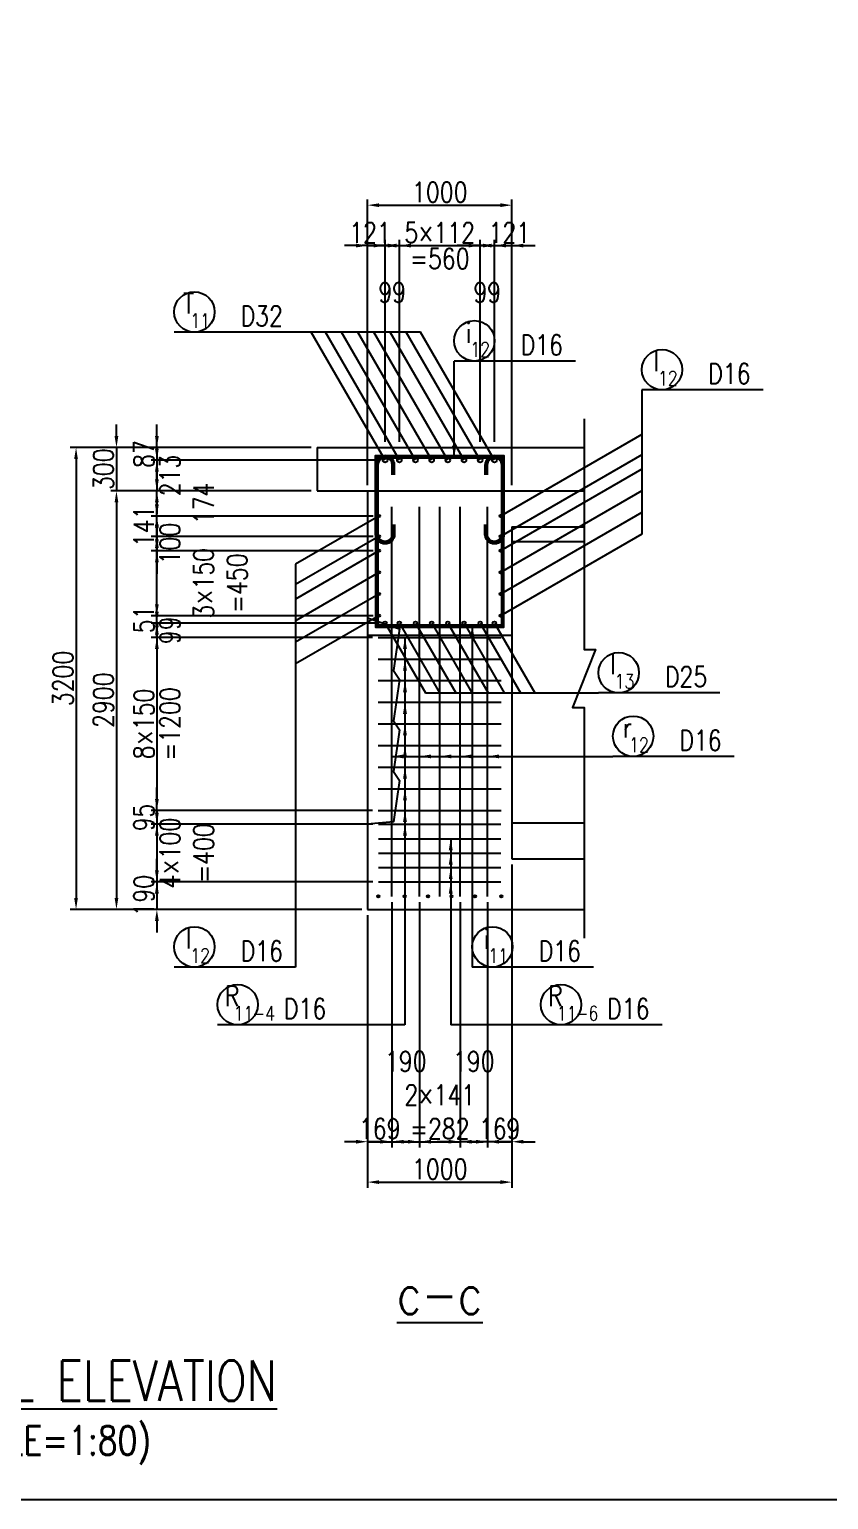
# Model space of a CAD drawing. Header units: millimetres. Extents: x -41433 to 131500, y -94900 to 39745.
# Drawn here: x 12307 to 17844, y -39900 to -29712 of the extents above; entities that cross this region are included whole.
import ezdxf
from ezdxf.enums import TextEntityAlignment as Align

# ---------------------------------------------------------------- set-up
doc = ezdxf.new("R2010")
doc.units = ezdxf.units.MM
doc.header["$LTSCALE"] = 160
doc.header["$MEASUREMENT"] = 0
doc.layers.get('0').update_dxf_attribs({"linetype": 'CONTINUOUS'})
doc.layers.get('DEFPOINTS').update_dxf_attribs({"color": 53, "linetype": 'CONTINUOUS'})
for name, color, linetype in [('DIM', 6, 'CONTINUOUS'), ('DIM-L', 6, 'CONTINUOUS'), ('GAIKEI-KEIKAKU', 4, 'CONTINUOUS'), ('TEKKIN-C', 3, 'CONTINUOUS'), ('TEKKIN-L', 2, 'CONTINUOUS'), ('TEKKIN-S', 3, 'CONTINUOUS'), ('TEXT', 4, 'CONTINUOUS'), ('TITLE', 3, 'CONTINUOUS')]:
    doc.layers.add(name, color=color, linetype=linetype)
doc.styles.add('DIM-TEXT', font='ROMANS', dxfattribs={"width": 0.8, "bigfont": 'EXTFONT'})
doc.styles.add('romans', font='romans.shx', dxfattribs={"bigfont": 'extfont.shx'})
doc.dimstyles.new('DIM40', dxfattribs={"dimscale": 40, "dimtxt": 3.5, "dimasz": 2, "dimexe": 1, "dimexo": 1, "dimgap": 0.5, "dimtad": 1, "dimdec": 0, "dimzin": 9, "dimdsep": 46, "dimtxsty": 'DIM-TEXT', "dimcen": 0, "dimclrt": 4, "dimaunit": 1, "dimadec": 4, "dimazin": 0, "dimtfac": 1, "dimtdec": 0, "dimtix": 1, "dimtmove": 2, "dimatfit": 0, "dimfxl": 1, "dimlwd": -1, "dimlwe": -1, "dimarcsym": 0})

# ---------------------------------------------------------------- blocks, each defined once
blk = doc.blocks.new('*D965')
at = {"layer": 'DEFPOINTS', "color": 0, "transparency": 16777216}
for p in [(15650, -35460), (14650, -35810), (15650, -37700)]:
    blk.add_point(p, dxfattribs=at)
at = {"layer": 'DIM', "color": 0, "transparency": 16777216}
for p, q in [((15650, -35500), (15650, -37740)), ((14650, -35850), (14650, -37740)), ((14730, -37700), (15570, -37700))]:
    blk.add_line(p, q, dxfattribs=at)
for points in [[(14730, -37687), (14730, -37713), (14650, -37700)], [(15570, -37687), (15570, -37713), (15650, -37700)]]:
    blk.add_solid(points, dxfattribs=at)
at = {"layer": 'DIM', "color": 4, "transparency": 16777216, "insert": (15150, -37610), "char_height": 140, "attachment_point": 5, "style": 'DIM-TEXT'}
blk.add_mtext('1000', dxfattribs=at)
blk = doc.blocks.new('*D966')
at = {"layer": 'DEFPOINTS', "color": 0, "transparency": 16777216}
for p in [(14819, -35720), (14650, -35810), (14819, -37420)]:
    blk.add_point(p, dxfattribs=at)
at = {"layer": 'DIM', "color": 0, "transparency": 16777216}
for p, q in [((14819, -35760), (14819, -37460)), ((14650, -35850), (14650, -37460)), ((14570, -37420), (14490, -37420)), ((14650, -37420), (14819, -37420)), ((14899, -37420), (14979, -37420))]:
    blk.add_line(p, q, dxfattribs=at)
for points in [[(14570, -37407), (14570, -37433), (14650, -37420)], [(14899, -37407), (14899, -37433), (14819, -37420)]]:
    blk.add_solid(points, dxfattribs=at)
at = {"layer": 'DIM', "color": 4, "transparency": 16777216, "insert": (14734, -37330), "char_height": 140, "attachment_point": 5, "style": 'DIM-TEXT'}
blk.add_mtext('169', dxfattribs=at)
blk = doc.blocks.new('*D967')
at = {"layer": 'DEFPOINTS', "color": 0, "transparency": 16777216}
for p in [(14819, -35720), (15009, -35720), (15009, -37420)]:
    blk.add_point(p, dxfattribs=at)
at = {"layer": 'DIM', "color": 0, "transparency": 16777216}
for p, q in [((14819, -35760), (14819, -37460)), ((15009, -35760), (15009, -37460)), ((14739, -37420), (14659, -37420)), ((14819, -37420), (15009, -37420)), ((15089, -37420), (15169, -37420))]:
    blk.add_line(p, q, dxfattribs=at)
for points in [[(14739, -37407), (14739, -37433), (14819, -37420)], [(15089, -37407), (15089, -37433), (15009, -37420)]]:
    blk.add_solid(points, dxfattribs=at)
at = {"layer": 'DIM', "color": 4, "transparency": 16777216, "insert": (14914, -37097), "char_height": 140, "attachment_point": 5, "style": 'DIM-TEXT'}
blk.add_mtext('190\\P \\P ', dxfattribs=at)
blk = doc.blocks.new('*D968')
at = {"layer": 'DEFPOINTS', "color": 0, "transparency": 16777216}
for p in [(15009, -35720), (15291, -35720), (15291, -37420)]:
    blk.add_point(p, dxfattribs=at)
at = {"layer": 'DIM', "color": 0, "transparency": 16777216}
for p, q in [((15009, -35760), (15009, -37460)), ((15291, -35760), (15291, -37460)), ((14929, -37420), (14849, -37420)), ((15009, -37420), (15291, -37420)), ((15371, -37420), (15451, -37420))]:
    blk.add_line(p, q, dxfattribs=at)
for points in [[(14929, -37407), (14929, -37433), (15009, -37420)], [(15371, -37407), (15371, -37433), (15291, -37420)]]:
    blk.add_solid(points, dxfattribs=at)
at = {"layer": 'DIM', "color": 4, "transparency": 16777216, "insert": (15150, -37213), "char_height": 140, "attachment_point": 5, "style": 'DIM-TEXT'}
blk.add_mtext('2×141\\P=282', dxfattribs=at)
blk = doc.blocks.new('*D969')
at = {"layer": 'DEFPOINTS', "color": 0, "transparency": 16777216}
for p in [(15291, -35720), (15481, -35720), (15291, -37420)]:
    blk.add_point(p, dxfattribs=at)
at = {"layer": 'DIM', "color": 0, "transparency": 16777216}
for p, q in [((15291, -35760), (15291, -37460)), ((15481, -35760), (15481, -37460)), ((15211, -37420), (15131, -37420)), ((15481, -37420), (15291, -37420)), ((15561, -37420), (15641, -37420))]:
    blk.add_line(p, q, dxfattribs=at)
for points in [[(15211, -37407), (15211, -37433), (15291, -37420)], [(15561, -37407), (15561, -37433), (15481, -37420)]]:
    blk.add_solid(points, dxfattribs=at)
at = {"layer": 'DIM', "color": 4, "transparency": 16777216, "insert": (15386, -37097), "char_height": 140, "attachment_point": 5, "style": 'DIM-TEXT'}
blk.add_mtext('190\\P \\P ', dxfattribs=at)
blk = doc.blocks.new('*D970')
at = {"layer": 'DEFPOINTS', "color": 0, "transparency": 16777216}
for p in [(15650, -35460), (15481, -35720), (15481, -37420)]:
    blk.add_point(p, dxfattribs=at)
at = {"layer": 'DIM', "color": 0, "transparency": 16777216}
for p, q in [((15650, -35500), (15650, -37460)), ((15481, -35760), (15481, -37460)), ((15401, -37420), (15321, -37420)), ((15650, -37420), (15481, -37420)), ((15730, -37420), (15810, -37420))]:
    blk.add_line(p, q, dxfattribs=at)
for points in [[(15401, -37407), (15401, -37433), (15481, -37420)], [(15730, -37407), (15730, -37433), (15650, -37420)]]:
    blk.add_solid(points, dxfattribs=at)
at = {"layer": 'DIM', "color": 4, "transparency": 16777216, "insert": (15565, -37330), "char_height": 140, "attachment_point": 5, "style": 'DIM-TEXT'}
blk.add_mtext('169', dxfattribs=at)
blk = doc.blocks.new('*D971')
at = {"layer": 'DEFPOINTS', "color": 0, "transparency": 16777216}
for p in [(14724, -33925), (13190, -35125), (14724, -35125)]:
    blk.add_point(p, dxfattribs=at)
at = {"layer": 'DIM', "color": 0, "transparency": 16777216}
for p, q in [((14684, -33925), (13150, -33925)), ((13190, -34005), (13190, -35045)), ((14684, -35125), (13150, -35125))]:
    blk.add_line(p, q, dxfattribs=at)
for points in [[(13177, -34005), (13203, -34005), (13190, -33925)], [(13177, -35045), (13203, -35045), (13190, -35125)]]:
    blk.add_solid(points, dxfattribs=at)
at = {"layer": 'DIM', "color": 4, "transparency": 16777216, "char_height": 140, "attachment_point": 5, "rotation": 90, "style": 'DIM-TEXT'}
for s, insert in [('8×150', (13100, -34525)), ('=1200', (13280, -34525))]:
    blk.add_mtext(s, dxfattribs=dict(at, insert=insert))
blk = doc.blocks.new('*D972')
at = {"layer": 'DEFPOINTS', "color": 0, "transparency": 16777216}
for p in [(14724, -35125), (13190, -35220), (14726, -35220)]:
    blk.add_point(p, dxfattribs=at)
at = {"layer": 'DIM', "color": 0, "transparency": 16777216}
for p, q in [((13190, -35045), (13190, -34965)), ((14684, -35125), (13150, -35125)), ((13190, -35125), (13190, -35220)), ((14686, -35220), (13150, -35220)), ((13190, -35300), (13190, -35380))]:
    blk.add_line(p, q, dxfattribs=at)
for points in [[(13177, -35045), (13203, -35045), (13190, -35125)], [(13177, -35300), (13203, -35300), (13190, -35220)]]:
    blk.add_solid(points, dxfattribs=at)
at = {"layer": 'DIM', "color": 4, "transparency": 16777216, "insert": (13100, -35173), "char_height": 140, "attachment_point": 5, "rotation": 90, "style": 'DIM-TEXT'}
blk.add_mtext('95', dxfattribs=at)
blk = doc.blocks.new('*D973')
at = {"layer": 'DEFPOINTS', "color": 0, "transparency": 16777216}
for p in [(14726, -35220), (13190, -35620), (14726, -35620)]:
    blk.add_point(p, dxfattribs=at)
at = {"layer": 'DIM', "color": 0, "transparency": 16777216}
for p, q in [((13190, -35140), (13190, -35060)), ((14686, -35220), (13150, -35220)), ((13190, -35220), (13190, -35620)), ((14686, -35620), (13150, -35620)), ((13190, -35700), (13190, -35780))]:
    blk.add_line(p, q, dxfattribs=at)
for points in [[(13177, -35140), (13203, -35140), (13190, -35220)], [(13177, -35700), (13203, -35700), (13190, -35620)]]:
    blk.add_solid(points, dxfattribs=at)
at = {"layer": 'DIM', "color": 4, "transparency": 16777216, "insert": (13397, -35420), "char_height": 140, "attachment_point": 5, "rotation": 90, "style": 'DIM-TEXT'}
blk.add_mtext('4×100\\P=400', dxfattribs=at)
blk = doc.blocks.new('*D974')
at = {"layer": 'DEFPOINTS', "color": 0, "transparency": 16777216}
for p in [(14726, -35620), (13190, -35810), (14650, -35810)]:
    blk.add_point(p, dxfattribs=at)
at = {"layer": 'DIM', "color": 0, "transparency": 16777216}
for p, q in [((13190, -35540), (13190, -35460)), ((14686, -35620), (13150, -35620)), ((13190, -35620), (13190, -35810)), ((14610, -35810), (13150, -35810)), ((13190, -35890), (13190, -35970))]:
    blk.add_line(p, q, dxfattribs=at)
for points in [[(13177, -35540), (13203, -35540), (13190, -35620)], [(13177, -35890), (13203, -35890), (13190, -35810)]]:
    blk.add_solid(points, dxfattribs=at)
at = {"layer": 'DIM', "color": 4, "transparency": 16777216, "insert": (13100, -35715), "char_height": 140, "attachment_point": 5, "rotation": 90, "style": 'DIM-TEXT'}
blk.add_mtext('190', dxfattribs=at)
blk = doc.blocks.new('*D975')
at = {"layer": 'DEFPOINTS', "color": 0, "transparency": 16777216}
for p in [(14300, -32610), (12910, -32910), (14300, -32910)]:
    blk.add_point(p, dxfattribs=at)
at = {"layer": 'DIM', "color": 0, "transparency": 16777216}
for p, q in [((12910, -32530), (12910, -32450)), ((14260, -32610), (12870, -32610)), ((12910, -32610), (12910, -32910)), ((14260, -32910), (12870, -32910)), ((12910, -32990), (12910, -33070))]:
    blk.add_line(p, q, dxfattribs=at)
for points in [[(12897, -32530), (12923, -32530), (12910, -32610)], [(12897, -32990), (12923, -32990), (12910, -32910)]]:
    blk.add_solid(points, dxfattribs=at)
at = {"layer": 'DIM', "color": 4, "transparency": 16777216, "insert": (12820, -32760), "char_height": 140, "attachment_point": 5, "rotation": 90, "style": 'DIM-TEXT'}
blk.add_mtext('300', dxfattribs=at)
blk = doc.blocks.new('*D976')
at = {"layer": 'DEFPOINTS', "color": 0, "transparency": 16777216}
for p in [(14300, -32910), (12910, -35810), (14650, -35810)]:
    blk.add_point(p, dxfattribs=at)
at = {"layer": 'DIM', "color": 0, "transparency": 16777216}
for p, q in [((14260, -32910), (12870, -32910)), ((12910, -32990), (12910, -35730)), ((14610, -35810), (12870, -35810))]:
    blk.add_line(p, q, dxfattribs=at)
for points in [[(12897, -32990), (12923, -32990), (12910, -32910)], [(12897, -35730), (12923, -35730), (12910, -35810)]]:
    blk.add_solid(points, dxfattribs=at)
at = {"layer": 'DIM', "color": 4, "transparency": 16777216, "insert": (12820, -34360), "char_height": 140, "attachment_point": 5, "rotation": 90, "style": 'DIM-TEXT'}
blk.add_mtext('2900', dxfattribs=at)
blk = doc.blocks.new('*D977')
at = {"layer": 'DEFPOINTS', "color": 0, "transparency": 16777216}
for p in [(14300, -32610), (12630, -35810), (14650, -35810)]:
    blk.add_point(p, dxfattribs=at)
at = {"layer": 'DIM', "color": 0, "transparency": 16777216}
for p, q in [((14260, -32610), (12590, -32610)), ((12630, -32690), (12630, -35730)), ((14610, -35810), (12590, -35810))]:
    blk.add_line(p, q, dxfattribs=at)
for points in [[(12617, -32690), (12643, -32690), (12630, -32610)], [(12617, -35730), (12643, -35730), (12630, -35810)]]:
    blk.add_solid(points, dxfattribs=at)
at = {"layer": 'DIM', "color": 4, "transparency": 16777216, "insert": (12540, -34210), "char_height": 140, "attachment_point": 5, "rotation": 90, "style": 'DIM-TEXT'}
blk.add_mtext('3200', dxfattribs=at)
blk = doc.blocks.new('*D963')
at = {"layer": 'DEFPOINTS', "color": 0, "transparency": 16777216}
for p in [(13190, -32697), (14300, -32610), (14771, -32697)]:
    blk.add_point(p, dxfattribs=at)
at = {"layer": 'DIM', "color": 0, "transparency": 16777216}
for p, q in [((13190, -32530), (13190, -32450)), ((14260, -32610), (13150, -32610)), ((14731, -32697), (13150, -32697)), ((13190, -32610), (13190, -32697)), ((13190, -32777), (13190, -32857))]:
    blk.add_line(p, q, dxfattribs=at)
for points in [[(13177, -32530), (13203, -32530), (13190, -32610)], [(13177, -32777), (13203, -32777), (13190, -32697)]]:
    blk.add_solid(points, dxfattribs=at)
at = {"layer": 'DIM', "color": 4, "transparency": 16777216, "insert": (13100, -32654), "char_height": 140, "attachment_point": 5, "rotation": 90, "style": 'DIM-TEXT'}
blk.add_mtext('87', dxfattribs=at)
blk = doc.blocks.new('*D964')
at = {"layer": 'DEFPOINTS', "color": 0, "transparency": 16777216}
for p in [(14771, -32697), (13190, -32910), (14300, -32910)]:
    blk.add_point(p, dxfattribs=at)
at = {"layer": 'DIM', "color": 0, "transparency": 16777216}
for p, q in [((13190, -32617), (13190, -32537)), ((14731, -32697), (13150, -32697)), ((13190, -32697), (13190, -32910)), ((14260, -32910), (13150, -32910)), ((13190, -32990), (13190, -33070))]:
    blk.add_line(p, q, dxfattribs=at)
for points in [[(13177, -32617), (13203, -32617), (13190, -32697)], [(13177, -32990), (13203, -32990), (13190, -32910)]]:
    blk.add_solid(points, dxfattribs=at)
at = {"layer": 'DIM', "color": 4, "transparency": 16777216, "insert": (13280, -32804), "char_height": 140, "attachment_point": 5, "rotation": 90, "style": 'DIM-TEXT'}
blk.add_mtext('213', dxfattribs=at)
blk = doc.blocks.new('*D1021')
at = {"layer": 'DEFPOINTS', "color": 0, "transparency": 16777216}
for p in [(15650, -30930), (14650, -32910), (15650, -32910)]:
    blk.add_point(p, dxfattribs=at)
at = {"layer": 'DIM', "color": 0, "transparency": 16777216}
for p, q in [((14650, -32870), (14650, -30890)), ((14730, -30930), (15570, -30930)), ((15650, -32870), (15650, -30890))]:
    blk.add_line(p, q, dxfattribs=at)
for points in [[(14730, -30917), (14730, -30943), (14650, -30930)], [(15570, -30917), (15570, -30943), (15650, -30930)]]:
    blk.add_solid(points, dxfattribs=at)
at = {"layer": 'DIM', "color": 4, "transparency": 16777216, "insert": (15150, -30840), "char_height": 140, "attachment_point": 5, "style": 'DIM-TEXT'}
blk.add_mtext('1000', dxfattribs=at)
blk = doc.blocks.new('*D1016')
at = {"layer": 'DEFPOINTS', "color": 0, "transparency": 16777216}
for p in [(14771, -31210), (14771, -32610), (14650, -32910)]:
    blk.add_point(p, dxfattribs=at)
at = {"layer": 'DIM', "color": 0, "transparency": 16777216}
for p, q in [((14650, -32870), (14650, -31170)), ((14771, -32570), (14771, -31170)), ((14570, -31210), (14490, -31210)), ((14650, -31210), (14771, -31210)), ((14851, -31210), (14931, -31210))]:
    blk.add_line(p, q, dxfattribs=at)
for points in [[(14570, -31197), (14570, -31223), (14650, -31210)], [(14851, -31197), (14851, -31223), (14771, -31210)]]:
    blk.add_solid(points, dxfattribs=at)
at = {"layer": 'DIM', "color": 4, "transparency": 16777216, "insert": (14667, -31120), "char_height": 140, "attachment_point": 5, "style": 'DIM-TEXT'}
blk.add_mtext('121', dxfattribs=at)
blk = doc.blocks.new('*D1017')
at = {"layer": 'DEFPOINTS', "color": 0, "transparency": 16777216}
for p in [(14870, -31210), (14771, -32610), (14870, -32610)]:
    blk.add_point(p, dxfattribs=at)
at = {"layer": 'DIM', "color": 0, "transparency": 16777216}
for p, q in [((14771, -32570), (14771, -31170)), ((14870, -32570), (14870, -31170)), ((14691, -31210), (14611, -31210)), ((14771, -31210), (14870, -31210)), ((14950, -31210), (15030, -31210))]:
    blk.add_line(p, q, dxfattribs=at)
for points in [[(14691, -31197), (14691, -31223), (14771, -31210)], [(14950, -31197), (14950, -31223), (14870, -31210)]]:
    blk.add_solid(points, dxfattribs=at)
at = {"layer": 'DIM', "color": 4, "transparency": 16777216, "insert": (14820, -31417), "char_height": 140, "attachment_point": 5, "style": 'DIM-TEXT'}
blk.add_mtext('\\P99', dxfattribs=at)
blk = doc.blocks.new('*D1018')
at = {"layer": 'DEFPOINTS', "color": 0, "transparency": 16777216}
for p in [(15430, -31210), (14870, -32610), (15430, -32610)]:
    blk.add_point(p, dxfattribs=at)
at = {"layer": 'DIM', "color": 0, "transparency": 16777216}
for p, q in [((14870, -32570), (14870, -31170)), ((15430, -32570), (15430, -31170)), ((14790, -31210), (14710, -31210)), ((14870, -31210), (15430, -31210)), ((15510, -31210), (15590, -31210))]:
    blk.add_line(p, q, dxfattribs=at)
for points in [[(14790, -31197), (14790, -31223), (14870, -31210)], [(15510, -31197), (15510, -31223), (15430, -31210)]]:
    blk.add_solid(points, dxfattribs=at)
at = {"layer": 'DIM', "color": 4, "transparency": 16777216, "char_height": 140, "attachment_point": 5, "style": 'DIM-TEXT'}
for s, insert in [('5×112', (15150, -31120)), ('=560', (15150, -31300))]:
    blk.add_mtext(s, dxfattribs=dict(at, insert=insert))
blk = doc.blocks.new('*D1019')
at = {"layer": 'DEFPOINTS', "color": 0, "transparency": 16777216}
for p in [(15529, -31210), (15430, -32610), (15529, -32610)]:
    blk.add_point(p, dxfattribs=at)
at = {"layer": 'DIM', "color": 0, "transparency": 16777216}
for p, q in [((15430, -32570), (15430, -31170)), ((15529, -32570), (15529, -31170)), ((15350, -31210), (15270, -31210)), ((15430, -31210), (15529, -31210)), ((15609, -31210), (15689, -31210))]:
    blk.add_line(p, q, dxfattribs=at)
for points in [[(15350, -31197), (15350, -31223), (15430, -31210)], [(15609, -31197), (15609, -31223), (15529, -31210)]]:
    blk.add_solid(points, dxfattribs=at)
at = {"layer": 'DIM', "color": 4, "transparency": 16777216, "insert": (15479, -31417), "char_height": 140, "attachment_point": 5, "style": 'DIM-TEXT'}
blk.add_mtext('\\P99', dxfattribs=at)
blk = doc.blocks.new('*D1020')
at = {"layer": 'DEFPOINTS', "color": 0, "transparency": 16777216}
for p in [(15650, -31210), (15529, -32610), (15650, -32910)]:
    blk.add_point(p, dxfattribs=at)
at = {"layer": 'DIM', "color": 0, "transparency": 16777216}
for p, q in [((15529, -32570), (15529, -31170)), ((15650, -32870), (15650, -31170)), ((15449, -31210), (15369, -31210)), ((15529, -31210), (15650, -31210)), ((15730, -31210), (15810, -31210))]:
    blk.add_line(p, q, dxfattribs=at)
for points in [[(15449, -31197), (15449, -31223), (15529, -31210)], [(15730, -31197), (15730, -31223), (15650, -31210)]]:
    blk.add_solid(points, dxfattribs=at)
at = {"layer": 'DIM', "color": 4, "transparency": 16777216, "insert": (15632, -31120), "char_height": 140, "attachment_point": 5, "style": 'DIM-TEXT'}
blk.add_mtext('121', dxfattribs=at)
blk = doc.blocks.new('ARROW_4')
at = {"color": 0}
blk.add_solid([(0, 0), (-1, 0.2), (-1, -0.2)], dxfattribs=at)
blk = doc.blocks.new('*D1034')
at = {"layer": 'DEFPOINTS', "color": 0, "transparency": 16777216}
for p in [(13190, -33826), (14724, -33925), (14771, -33826)]:
    blk.add_point(p, dxfattribs=at)
at = {"layer": 'DIM', "color": 0, "transparency": 16777216}
for p, q in [((13190, -33746), (13190, -33666)), ((14731, -33826), (13150, -33826)), ((14684, -33925), (13150, -33925)), ((13190, -33925), (13190, -33826)), ((13190, -34005), (13190, -34085))]:
    blk.add_line(p, q, dxfattribs=at)
for points in [[(13177, -33746), (13203, -33746), (13190, -33826)], [(13177, -34005), (13203, -34005), (13190, -33925)]]:
    blk.add_solid(points, dxfattribs=at)
at = {"layer": 'DIM', "color": 4, "transparency": 16777216, "insert": (13280, -33876), "char_height": 140, "attachment_point": 5, "rotation": 90, "style": 'DIM-TEXT'}
blk.add_mtext('99', dxfattribs=at)
blk = doc.blocks.new('*D1035')
at = {"layer": 'DEFPOINTS', "color": 0, "transparency": 16777216}
for p in [(13190, -33775), (14729, -33775), (14771, -33826)]:
    blk.add_point(p, dxfattribs=at)
at = {"layer": 'DIM', "color": 0, "transparency": 16777216}
for p, q in [((13190, -33695), (13190, -33615)), ((14689, -33775), (13150, -33775)), ((13190, -33826), (13190, -33775)), ((14731, -33826), (13150, -33826)), ((13190, -33906), (13190, -33986))]:
    blk.add_line(p, q, dxfattribs=at)
for points in [[(13177, -33695), (13203, -33695), (13190, -33775)], [(13177, -33906), (13203, -33906), (13190, -33826)]]:
    blk.add_solid(points, dxfattribs=at)
at = {"layer": 'DIM', "color": 4, "transparency": 16777216, "insert": (13100, -33801), "char_height": 140, "attachment_point": 5, "rotation": 90, "style": 'DIM-TEXT'}
blk.add_mtext('51', dxfattribs=at)
blk = doc.blocks.new('*D1036')
at = {"layer": 'DEFPOINTS', "color": 0, "transparency": 16777216}
for p in [(13190, -33325), (14729, -33325), (14729, -33775)]:
    blk.add_point(p, dxfattribs=at)
at = {"layer": 'DIM', "color": 0, "transparency": 16777216}
for p, q in [((13190, -33245), (13190, -33165)), ((14689, -33325), (13150, -33325)), ((13190, -33775), (13190, -33325)), ((14689, -33775), (13150, -33775)), ((13190, -33855), (13190, -33935))]:
    blk.add_line(p, q, dxfattribs=at)
for points in [[(13177, -33245), (13203, -33245), (13190, -33325)], [(13177, -33855), (13203, -33855), (13190, -33775)]]:
    blk.add_solid(points, dxfattribs=at)
at = {"layer": 'DIM', "color": 4, "transparency": 16777216, "insert": (13513, -33550), "char_height": 140, "attachment_point": 5, "rotation": 90, "style": 'DIM-TEXT'}
blk.add_mtext('\\P3×150\\P=450', dxfattribs=at)
blk = doc.blocks.new('*D1037')
at = {"layer": 'DEFPOINTS', "color": 0, "transparency": 16777216}
for p in [(13190, -33225), (14729, -33225), (14729, -33325)]:
    blk.add_point(p, dxfattribs=at)
at = {"layer": 'DIM', "color": 0, "transparency": 16777216}
for p, q in [((13190, -33145), (13190, -33065)), ((14689, -33225), (13150, -33225)), ((13190, -33325), (13190, -33225)), ((14689, -33325), (13150, -33325)), ((13190, -33405), (13190, -33485))]:
    blk.add_line(p, q, dxfattribs=at)
for points in [[(13177, -33145), (13203, -33145), (13190, -33225)], [(13177, -33405), (13203, -33405), (13190, -33325)]]:
    blk.add_solid(points, dxfattribs=at)
at = {"layer": 'DIM', "color": 4, "transparency": 16777216, "insert": (13280, -33275), "char_height": 140, "attachment_point": 5, "rotation": 90, "style": 'DIM-TEXT'}
blk.add_mtext('100', dxfattribs=at)
blk = doc.blocks.new('*D1038')
at = {"layer": 'DEFPOINTS', "color": 0, "transparency": 16777216}
for p in [(13190, -33084), (14729, -33084), (14729, -33225)]:
    blk.add_point(p, dxfattribs=at)
at = {"layer": 'DIM', "color": 0, "transparency": 16777216}
for p, q in [((13190, -33004), (13190, -32924)), ((14689, -33084), (13150, -33084)), ((13190, -33225), (13190, -33084)), ((14689, -33225), (13150, -33225)), ((13190, -33305), (13190, -33385))]:
    blk.add_line(p, q, dxfattribs=at)
for points in [[(13177, -33004), (13203, -33004), (13190, -33084)], [(13177, -33305), (13203, -33305), (13190, -33225)]]:
    blk.add_solid(points, dxfattribs=at)
at = {"layer": 'DIM', "color": 4, "transparency": 16777216, "insert": (13100, -33155), "char_height": 140, "attachment_point": 5, "rotation": 90, "style": 'DIM-TEXT'}
blk.add_mtext('141', dxfattribs=at)
blk = doc.blocks.new('*D1039')
at = {"layer": 'DEFPOINTS', "color": 0, "transparency": 16777216}
for p in [(13190, -32910), (14300, -32910), (14729, -33084)]:
    blk.add_point(p, dxfattribs=at)
at = {"layer": 'DIM', "color": 0, "transparency": 16777216}
for p, q in [((13190, -32830), (13190, -32750)), ((14260, -32910), (13150, -32910)), ((13190, -33084), (13190, -32910)), ((14689, -33084), (13150, -33084)), ((13190, -33164), (13190, -33244))]:
    blk.add_line(p, q, dxfattribs=at)
for points in [[(13177, -32830), (13203, -32830), (13190, -32910)], [(13177, -33164), (13203, -33164), (13190, -33084)]]:
    blk.add_solid(points, dxfattribs=at)
at = {"layer": 'DIM', "color": 4, "transparency": 16777216, "insert": (13397, -32997), "char_height": 140, "attachment_point": 5, "rotation": 90, "style": 'DIM-TEXT'}
blk.add_mtext('\\P174', dxfattribs=at)

msp = doc.modelspace()

# ---------------------------------------------------------------- linework, layer by layer
at = {"layer": 'DEFPOINTS', "flags": 128}
msp.add_lwpolyline([(31500, -19500), (0, -19500), (0, -39900), (31500, -39900)], close=True, dxfattribs=at)
at = {"layer": 'DEFPOINTS'}
for points in [[(14837, -32799), (14837, -32731, 1), (14705, -32731), (14705, -33855), (15595, -33855), (15595, -32731, 1), (15463, -32731), (15463, -32799)], [(14837, -33143), (14837, -33211, -1), (14705, -33211), (14705, -32665), (15595, -32665), (15595, -33211, -1), (15463, -33211), (15463, -33143)], [(14821, -32799), (14821, -32731, 1), (14721, -32731), (14721, -33839), (15579, -33839), (15579, -32731, 1), (15479, -32731), (15479, -32799)], [(14821, -33143), (14821, -33211, -1), (14721, -33211), (14721, -32681), (15579, -32681), (15579, -33211, -1), (15479, -33211), (15479, -33143)]]:
    msp.add_lwpolyline(points, format="xyb", dxfattribs=at)
at = {"layer": 'DEFPOINTS', "flags": 128}
msp.add_lwpolyline([(14650, -33790), (14870.18, -33866.41), (14829.82, -34153.59), (14870.18, -34216.41), (14829.82, -34503.59), (14870.18, -34566.41), (14829.82, -34853.59), (14870.18, -34916.41), (14829.82, -35203.59), (14650, -35220)], dxfattribs=at)
at = {"layer": 'DEFPOINTS'}
for centre, radius in [((14724, -35720), 8), ((14724, -35720), 4), ((14906, -35720), 8), ((14906, -35720), 4), ((15068.67, -35720), 8), ((15068.67, -35720), 4), ((15231.33, -35720), 8), ((15231.33, -35720), 4), ((15394, -35720), 8), ((15394, -35720), 4), ((15576, -35720), 8), ((15576, -35720), 4)]:
    msp.add_circle(centre, radius, dxfattribs=at)
at = {"layer": 'DIM-L'}
for p, q in [((14150, -31810), (13310, -31810)), ((15016.89, -31810), (14150, -31810)), ((14771, -32697), (14258.89, -31810)), ((14870, -32697), (14357.89, -31810)), ((14982, -32697), (14469.89, -31810)), ((15094, -32697), (14581.89, -31810)), ((15206, -32697), (14693.89, -31810)), ((15318, -32697), (14805.89, -31810)), ((15430, -32697), (14917.89, -31810)), ((15529, -32697), (15016.89, -31810)), ((16090, -32010), (15250, -32010)), ((15250, -32673), (15250, -32010)), ((17390, -32210), (16550, -32210)), ((16550, -32210), (16550, -33209.77)), ((16550, -32518.77), (15571, -33084)), ((16550, -32659.77), (15571, -33225)), ((16550, -32759.77), (15571, -33325)), ((16550, -32909.77), (15571, -33475)), ((14729, -33084), (14150, -33418.29)), ((16550, -33059.77), (15571, -33625)), ((16550, -33209.77), (15571, -33775)), ((14729, -33225), (14150, -33559.29)), ((14729, -33325), (14150, -33659.29)), ((14150, -33418.29), (14150, -36210)), ((14729, -33475), (14150, -33809.29)), ((14729, -33625), (14150, -33959.29)), ((14729, -33775), (14150, -34109.29)), ((14771, -33826.5), (15050.15, -34310)), ((14870, -33826.5), (15149.15, -34310)), ((14909, -33925), (14909, -36610)), ((14982, -33826.5), (15261.15, -34310)), ((15094, -33826.5), (15373.15, -34310)), ((15206, -33826.5), (15485.15, -34310)), ((15318, -33826.5), (15597.15, -34310)), ((15375, -33847), (15375, -36210)), ((15430, -33826.5), (15709.15, -34310)), ((15529, -33826.5), (15808.15, -34310)), ((15050.15, -34310), (16250, -34310)), ((17090, -34310), (16250, -34310)), ((14819, -34750), (16350, -34750)), ((17190, -34750), (16350, -34750)), ((15226, -35320), (15226, -36610)), ((14150, -36210), (13310, -36210)), ((16215, -36210), (15375, -36210)), ((14450, -36610), (13610, -36610)), ((14909, -36610), (14450, -36610)), ((15850, -36610), (15226, -36610)), ((16690, -36610), (15850, -36610))]:
    msp.add_line(p, q, dxfattribs=at)
at = {"layer": 'DIM-L', "flags": 128}
msp.add_lwpolyline([(16150, -32410), (16150, -34010), (16230, -34010), (16070, -34410), (16150, -34410), (16150, -36010)], dxfattribs=at)
at = {"layer": 'DIM-L'}
for centre in [(13450, -31670), (15390, -31870), (16690, -32070), (16390, -34170), (16490, -34610), (13450, -36070), (15515, -36070), (13750, -36470), (15990, -36470)]:
    msp.add_circle(centre, 140, dxfattribs=at)
for points in [[(14895.67, -34005), (14922.33, -34005), (14909, -33925)], [(14895.67, -34155), (14922.33, -34155), (14909, -34075)], [(14895.67, -34305), (14922.33, -34305), (14909, -34225)], [(14895.67, -34455), (14922.33, -34455), (14909, -34375)], [(14895.67, -34605), (14922.33, -34605), (14909, -34525)], [(14899, -34763.33), (14899, -34736.67), (14819, -34750)], [(14895.67, -34755), (14922.33, -34755), (14909, -34675)], [(15089, -34763.33), (15089, -34736.67), (15009, -34750)], [(15230, -34763.33), (15230, -34736.67), (15150, -34750)], [(15371, -34763.33), (15371, -34736.67), (15291, -34750)], [(15561, -34763.33), (15561, -34736.67), (15481, -34750)], [(14895.67, -34905), (14922.33, -34905), (14909, -34825)], [(14895.67, -35055), (14922.33, -35055), (14909, -34975)], [(14895.67, -35205), (14922.33, -35205), (14909, -35125)], [(14895.67, -35300), (14922.33, -35300), (14909, -35220)], [(15212.67, -35400), (15239.33, -35400), (15226, -35320)], [(15212.67, -35500), (15239.33, -35500), (15226, -35420)], [(15212.67, -35600), (15239.33, -35600), (15226, -35520)], [(15212.67, -35700), (15239.33, -35700), (15226, -35620)]]:
    msp.add_solid(points, dxfattribs=at)
at = {"layer": 'GAIKEI-KEIKAKU'}
for p, q in [((14300, -32610), (16150, -32610)), ((14300, -32610), (14300, -32910)), ((14300, -32910), (16150, -32910)), ((14650, -32910), (14650, -35810)), ((15650, -33160), (16150, -33160)), ((15650, -33160), (15650, -35460)), ((15650, -33260), (16150, -33260)), ((14650, -33910), (15650, -33910)), ((15650, -35210), (16150, -35210)), ((15650, -35460), (16150, -35460)), ((14650, -35810), (16150, -35810))]:
    msp.add_line(p, q, dxfattribs=at)
at = {"layer": 'TEKKIN-C'}
for p, q in [((14819, -35720), (14819, -33020)), ((15009, -35720), (15009, -33020)), ((15150, -35720), (15150, -33020)), ((15291, -35720), (15291, -33020)), ((15481, -35720), (15481, -33020))]:
    msp.add_line(p, q, dxfattribs=at)
for centre, radius in [((14771, -32697), 16), ((14870, -32697), 16), ((14982, -32697), 16), ((15094, -32697), 16), ((15206, -32697), 16), ((15318, -32697), 16), ((15430, -32697), 16), ((15529, -32697), 16), ((14729, -33084), 8), ((15571, -33084), 8), ((14729, -33225), 8), ((15571, -33225), 8), ((14729, -33325), 8), ((15571, -33325), 8), ((14729, -33475), 8), ((15571, -33475), 8), ((14729, -33625), 8), ((15571, -33625), 8), ((14729, -33775), 8), ((14771, -33826.5), 12.5), ((14870, -33826.5), 12.5), ((14982, -33826.5), 12.5), ((15094, -33826.5), 12.5), ((15206, -33826.5), 12.5), ((15318, -33826.5), 12.5), ((15430, -33826.5), 12.5), ((15529, -33826.5), 12.5), ((15571, -33775), 8)]:
    msp.add_circle(centre, radius, dxfattribs=at)
at = {"layer": 'TEKKIN-L'}
for p, q in [((14724, -33925), (15576, -33925)), ((14724, -34075), (15576, -34075)), ((14724, -34225), (15576, -34225)), ((14724, -34375), (15576, -34375)), ((14724, -34525), (15576, -34525)), ((14724, -34675), (15576, -34675)), ((14724, -34825), (15576, -34825)), ((14724, -34975), (15576, -34975)), ((14724, -35125), (15576, -35125)), ((14726, -35220), (15574, -35220)), ((14726, -35320), (15574, -35320)), ((14726, -35420), (15574, -35420)), ((14726, -35520), (15574, -35520)), ((14726, -35620), (15574, -35620))]:
    msp.add_line(p, q, dxfattribs=at)
at = {"layer": 'TEKKIN-S'}
for points in [[(14829, -32799), (14829, -32731, 1), (14713, -32731), (14713, -33847), (15587, -33847), (15587, -32731, 1), (15471, -32731), (15471, -32799)], [(14829, -33143), (14829, -33211, -1), (14713, -33211), (14713, -32673), (15587, -32673), (15587, -33211, -1), (15471, -33211), (15471, -33143)]]:
    msp.add_lwpolyline(points, format="xyb", dxfattribs=at)

# ---------------------------------------------------------------- block references
at = {"layer": 'DIM-L', "xscale": 76, "yscale": 76, "zscale": 76}
for p, rotation in [((15250, -32673), 270), ((15375, -33847), 89.99999999999999)]:
    msp.add_blockref('ARROW_4', p, dxfattribs=dict(at, rotation=rotation))

# ---------------------------------------------------------------- texts
at = {"layer": 'TEXT', "style": 'romans', "width": 0.8}
for s, height, p in [('T', 140, (13410, -31610)), ('11', 100, (13490, -31730)), ('i', 140, (15350, -31810)), ('12', 100, (15430, -31930)), ('I', 140, (16650, -32010)), ('12', 100, (16730, -32130)), ('I', 140, (16350, -34110)), ('13', 100, (16430, -34230)), ('r', 140, (16450, -34550)), ('12', 100, (16530, -34670)), ('I', 140, (13410, -36010)), ('i', 140, (15475, -36010)), ('12', 100, (13490, -36130)), ('11', 100, (15555, -36130)), ('R', 140, (13710, -36410)), ('R', 140, (15950, -36410)), ('11', 100, (13790, -36530)), ('-4', 100, (13930, -36530)), ('11', 100, (16030, -36530)), ('-6', 100, (16170, -36530))]:
    msp.add_text(s, height=height, rotation=0.000107, dxfattribs=at).set_placement(p, align=Align.MIDDLE)
for s, p in [('D32', (13770, -31810)), ('D16', (15710, -32010)), ('D16', (17010, -32210)), ('D25', (16710, -34310)), ('D16', (16810, -34750)), ('D16', (13770, -36210)), ('D16', (15835, -36210)), ('D16', (14070, -36610)), ('D16', (16310, -36610))]:
    msp.add_text(s, height=140, rotation=0.000107, dxfattribs=at).set_placement(p, align=Align.BOTTOM_LEFT)
at = {"layer": 'TITLE', "style": 'romans', "width": 0.8}
for s, height, p in [('%%Uc-c', 280, (15150, -38700)), ('%%USECTIONAL ELEVATION', 280, (12400, -39300)), ('(SCALE=1:80)', 200, (12400, -39650))]:
    msp.add_text(s, height=height, dxfattribs=at).set_placement(p, align=Align.BOTTOM_CENTER)

# ---------------------------------------------------------------- dimensions: what is measured, and where the dimension line sits
at = {"layer": 'DIM'}
for base, p1, p2, picture, middle in [((15650, -30930), (14650, -32910), (15650, -32910), '*D1021', (15150, -30840)), ((15650, -37700), (14650, -35810), (15650, -35460), '*D965', (15150, -37610)), ((14819, -37420), (14650, -35810), (14819, -35720), '*D966', (14734.5, -37330))]:
    dim = msp.add_linear_dim(base=base, p1=p1, p2=p2, dimstyle='DIM40', dxfattribs=at)
    dim.commit()
    dim.dimension.update_dxf_attribs({"geometry": picture, "text_midpoint": middle})
for base, p1, p2, picture, middle in [((14771, -31210), (14650, -32910), (14771, -32610), '*D1016', (14667.5, -31120)), ((15650, -31210), (15529, -32610), (15650, -32910), '*D1020', (15632.5, -31120))]:
    dim = msp.add_linear_dim(base=base, p1=p1, p2=p2, dimstyle='DIM40', dxfattribs=at)
    dim.commit()
    dim.dimension.update_dxf_attribs({"geometry": picture, "text_midpoint": middle, "dimtype": 160})
for base, p1, p2, text, picture, middle in [((15430, -31210), (14870, -32610), (15430, -32610), '5×112\\X=<>', '*D1018', (15150, -31210)), ((14870, -31210), (14771, -32610), (14870, -32610), '\\X\\P<>', '*D1017', (14820.5, -31210)), ((15529, -31210), (15430, -32610), (15529, -32610), '\\X\\P<>', '*D1019', (15479.5, -31210)), ((15009, -37420), (14819, -35720), (15009, -35720), '<>\\P \\P ', '*D967', (14914, -37096.67)), ((15291, -37420), (15009, -35720), (15291, -35720), '2×141\\P=<>', '*D968', (15150, -37213.33))]:
    dim = msp.add_linear_dim(base=base, p1=p1, p2=p2, text=text, dimstyle='DIM40', dxfattribs=at)
    dim.commit()
    dim.dimension.update_dxf_attribs({"geometry": picture, "text_midpoint": middle})
for base, p1, p2, angle, picture, middle in [((12910, -32910), (14300, -32610), (14300, -32910), 90, '*D975', (12820, -32760)), ((13190, -32697), (14300, -32610), (14771, -32697), 90, '*D963', (13100, -32653.5)), ((12630, -35810), (14300, -32610), (14650, -35810), 90, '*D977', (12540, -34210)), ((12910, -35810), (14300, -32910), (14650, -35810), 90, '*D976', (12820, -34360)), ((13190, -33084), (14729, -33225), (14729, -33084), 90, '*D1038', (13100, -33154.5)), ((13190, -33775), (14771, -33826), (14729, -33775), 90, '*D1035', (13100, -33800.5)), ((13190, -35220), (14724, -35125), (14726, -35220), 90, '*D972', (13100, -35172.5)), ((13190, -35810), (14726, -35620), (14650, -35810), 90, '*D974', (13100, -35715)), ((15481, -37420), (15650, -35460), (15481, -35720), 180, '*D970', (15565.5, -37330))]:
    dim = msp.add_linear_dim(base=base, p1=p1, p2=p2, angle=angle, dimstyle='DIM40', dxfattribs=at)
    dim.commit()
    dim.dimension.update_dxf_attribs({"geometry": picture, "text_midpoint": middle})
for base, p1, p2, angle, text, picture, middle in [((13190, -32910), (14771, -32697), (14300, -32910), 90, '\\X<>', '*D964', (13190, -32803.5)), ((13190, -32910), (14729, -33084), (14300, -32910), 90, '\\X\\P<>', '*D1039', (13190, -32997)), ((13190, -33225), (14729, -33325), (14729, -33225), 90, '\\X<>', '*D1037', (13190, -33275)), ((13190, -33325), (14729, -33775), (14729, -33325), 90, '\\X\\P3×150\\P=<>', '*D1036', (13190, -33550)), ((13190, -33826), (14724, -33925), (14771, -33826), 90, '\\X<>', '*D1034', (13190, -33875.5)), ((13190, -35125), (14724, -33925), (14724, -35125), 90, '8×150\\X=<>', '*D971', (13190, -34525)), ((13190, -35620), (14726, -35220), (14726, -35620), 90, '\\X4×100\\P=<>', '*D973', (13190, -35420)), ((15291, -37420), (15481, -35720), (15291, -35720), 180, '<>\\P \\P ', '*D969', (15386, -37096.67))]:
    dim = msp.add_linear_dim(base=base, p1=p1, p2=p2, angle=angle, text=text, dimstyle='DIM40', dxfattribs=at)
    dim.commit()
    dim.dimension.update_dxf_attribs({"geometry": picture, "text_midpoint": middle})

doc.saveas('drawing.dxf')
